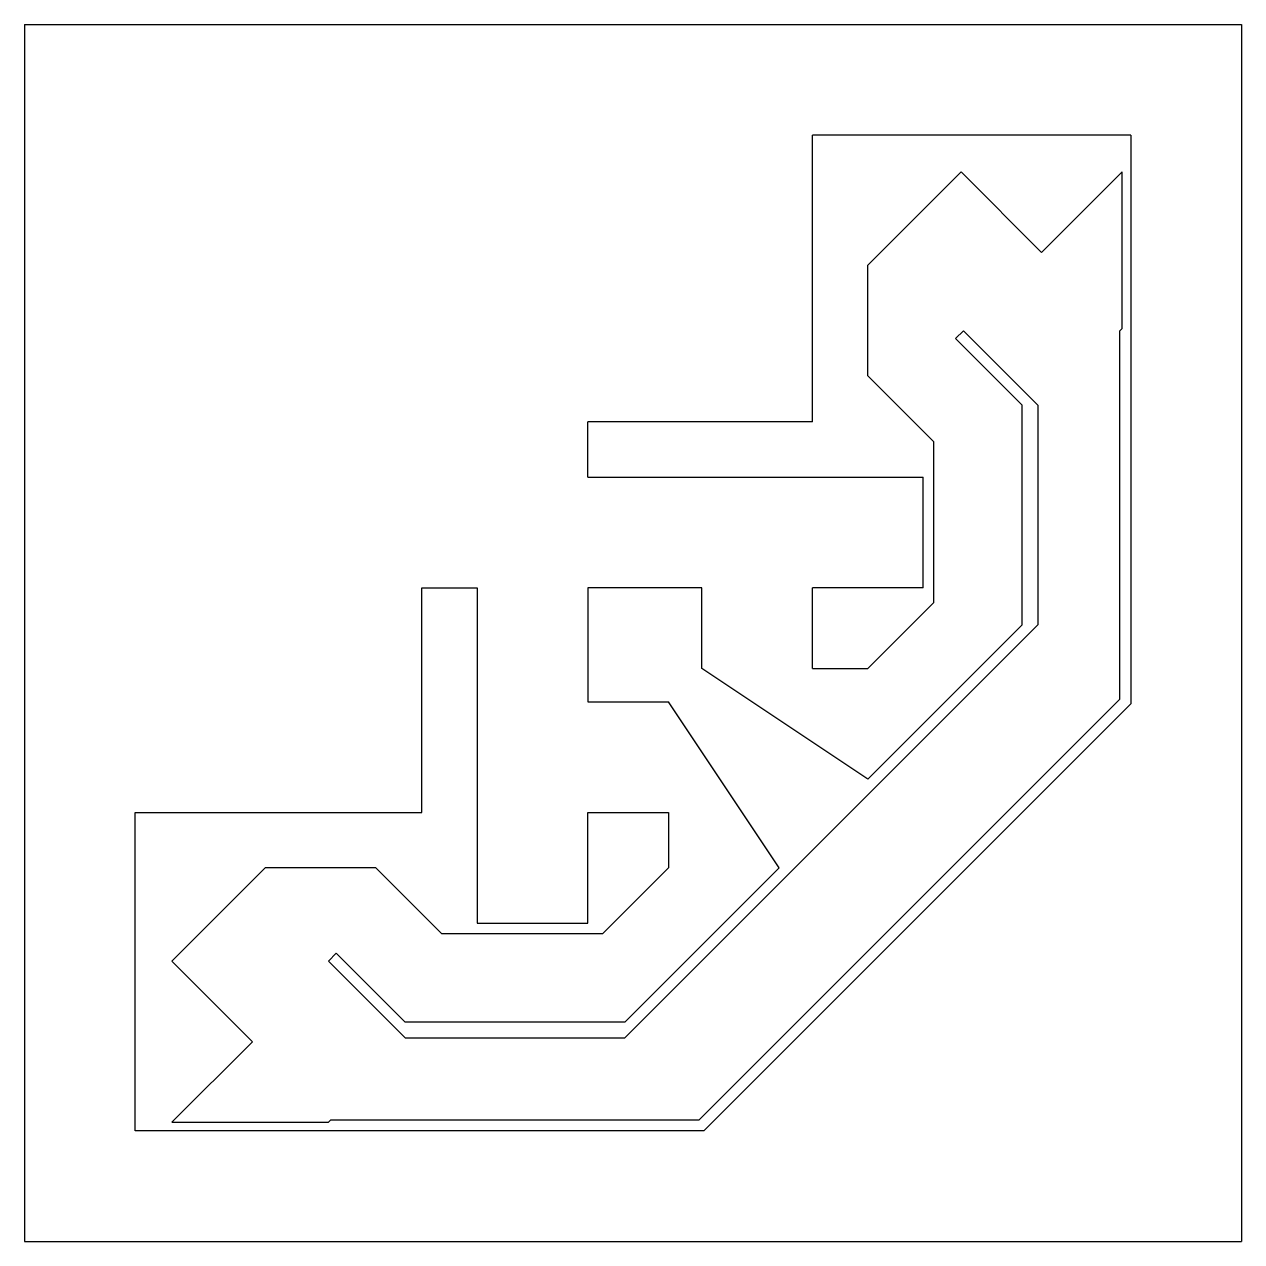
# Model space of a CAD drawing. Header units: millimetres. Extents: x 0 to 543, y 0 to 484.
# Drawn here: x 510.02 to 543.02, y 451.13 to 484.13 of the extents above; entities outside this region: 2.
import ezdxf

# ---------------------------------------------------------------- set-up
doc = ezdxf.new("R2010")
doc.units = ezdxf.units.MM
doc.layers.add('004_FINAL', color=1, linetype='Continuous')
doc.styles.add('SLDTEXTSTYLE0', font='TXT', dxfattribs={"width": 0.7})

msp = doc.modelspace()

# ---------------------------------------------------------------- linework, layer by layer
at = {"layer": '004_FINAL'}
for p, q in [((510.022, 484.132), (543.022, 484.132)), ((510.022, 484.132), (510.022, 451.132)), ((543.022, 484.132), (543.022, 451.132)), ((531.385, 473.359), (531.385, 481.132)), ((540.022, 481.132), (531.385, 481.132)), ((540.022, 481.132), (540.022, 465.715)), ((535.415, 480.132), (532.885, 477.602)), ((535.415, 480.132), (537.6, 477.947)), ((539.785, 480.132), (537.6, 477.947)), ((539.785, 475.889), (539.785, 480.132)), ((532.885, 474.602), (532.885, 477.602)), ((539.722, 475.826), (539.785, 475.889)), ((535.267, 475.614), (535.479, 475.826)), ((535.267, 475.614), (537.074, 473.807)), ((537.498, 473.807), (535.479, 475.826)), ((539.722, 465.839), (539.722, 475.826)), ((532.885, 474.602), (534.674, 472.812)), ((537.074, 467.858), (537.074, 473.807)), ((537.498, 473.807), (537.498, 467.858)), ((531.385, 473.359), (525.295, 473.359)), ((525.295, 471.859), (525.295, 473.359)), ((534.674, 468.458), (534.674, 472.812)), ((525.295, 471.859), (534.385, 471.859)), ((534.385, 468.859), (534.385, 471.859)), ((520.795, 462.769), (520.795, 468.859)), ((520.795, 468.859), (522.295, 468.859)), ((522.295, 468.859), (522.295, 459.769)), ((528.385, 468.859), (525.295, 468.859)), ((525.295, 468.859), (525.295, 465.769)), ((528.385, 466.669), (528.385, 468.859)), ((534.385, 468.859), (531.385, 468.859)), ((531.385, 466.669), (531.385, 468.859)), ((534.674, 468.458), (532.885, 466.669)), ((526.296, 456.656), (537.498, 467.858)), ((537.074, 467.858), (532.885, 463.669)), ((532.885, 463.669), (528.385, 466.669)), ((531.385, 466.669), (532.885, 466.669)), ((525.295, 465.769), (527.485, 465.769)), ((530.485, 461.269), (527.485, 465.769)), ((528.315, 454.432), (539.722, 465.839)), ((540.022, 465.715), (528.439, 454.132)), ((513.022, 454.132), (513.022, 462.769)), ((513.022, 462.769), (520.795, 462.769)), ((525.295, 459.769), (525.295, 462.769)), ((525.295, 462.769), (527.485, 462.769)), ((527.485, 462.769), (527.485, 461.269)), ((516.552, 461.269), (514.022, 458.738)), ((519.552, 461.269), (516.552, 461.269)), ((521.341, 459.48), (519.552, 461.269)), ((527.485, 461.269), (525.696, 459.48)), ((526.296, 457.08), (530.485, 461.269)), ((522.295, 459.769), (525.295, 459.769)), ((525.696, 459.48), (521.341, 459.48)), ((514.022, 458.738), (516.207, 456.553)), ((518.477, 458.951), (518.264, 458.738)), ((518.264, 458.738), (520.347, 456.656)), ((520.347, 457.08), (518.477, 458.951)), ((526.296, 457.08), (520.347, 457.08)), ((516.207, 456.553), (514.022, 454.368)), ((520.347, 456.656), (526.296, 456.656)), ((518.264, 454.368), (518.328, 454.432)), ((518.328, 454.432), (528.315, 454.432)), ((528.439, 454.132), (513.022, 454.132)), ((514.022, 454.368), (518.264, 454.368)), ((510.022, 451.132), (543.022, 451.132))]:
    msp.add_line(p, q, dxfattribs=at)

# ---------------------------------------------------------------- texts
at = {"color": 7, "linetype": 'Continuous', "char_height": 5.1381, "attachment_point": 1, "style": 'SLDTEXTSTYLE0'}
for s, insert in [('SOLIDWORKS Educational Product.', (0, 14.331)), ('For Instructional Use Only.', (0, 6.623))]:
    msp.add_mtext(s, dxfattribs=dict(at, insert=insert))

doc.saveas('drawing.dxf')
